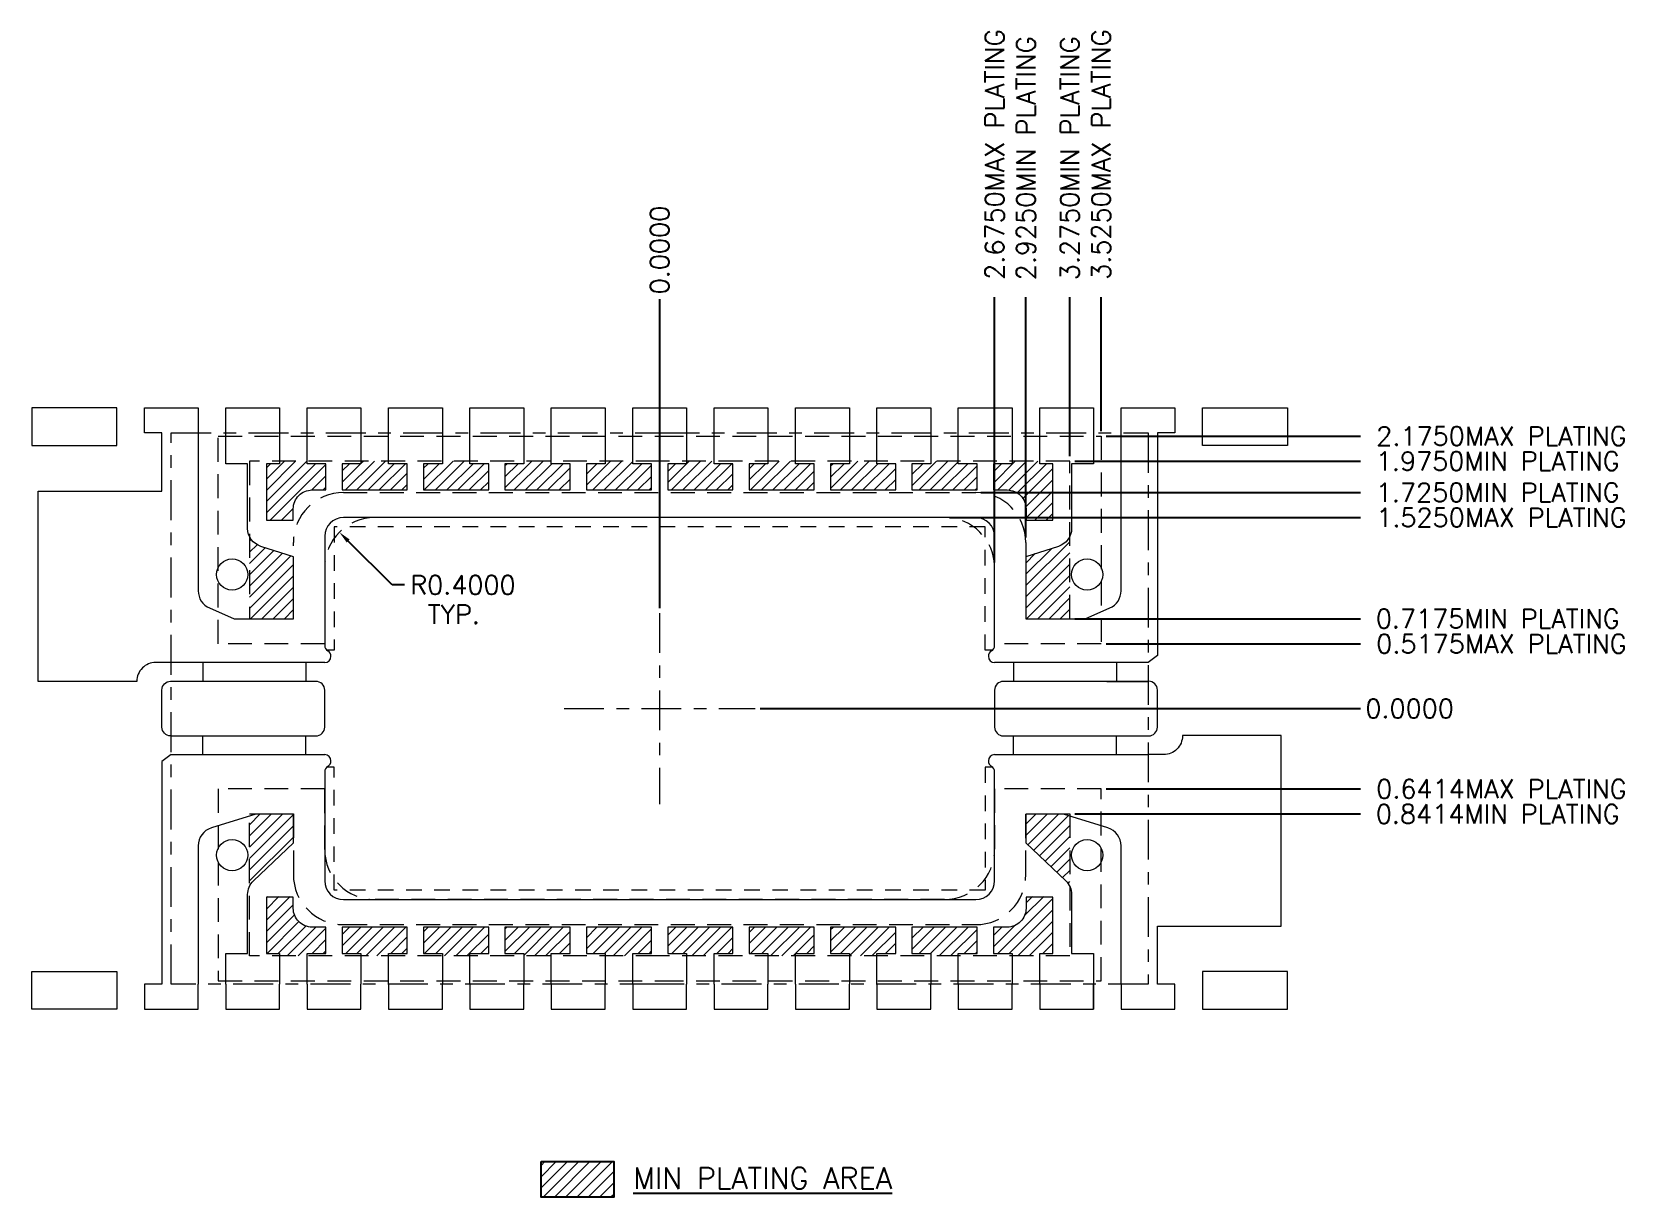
# Model space of a CAD drawing. Extents: x 24.6 to 37.3, y -10.1 to -0.8.
import ezdxf
from ezdxf.enums import TextEntityAlignment as Align

# ---------------------------------------------------------------- set-up
doc = ezdxf.new("R2010")
doc.units = 0
for name, pattern in [('AM_ISO02W050', [7.5, 6, -1.5]), ('CENTER', [50.8, 31.75, -6.35, 6.35, -6.35]), ('HIDDEN', [9.525, 6.35, -3.175]), ('HIDDEN2', [0.1875, 0.125, -0.0625])]:
    doc.linetypes.add(name, pattern=pattern)
doc.layers.get('0').update_dxf_attribs({"lineweight": 15})
for name, color, linetype, lineweight in [('AM_3', 6, 'AM_ISO02W050', 9), ('CEN', 1, 'CENTER', 13), ('标注', 3, 'Continuous', 9)]:
    doc.layers.add(name, color=color, linetype=linetype, lineweight=lineweight)
doc.layers.add('COIN-LINE', color=4, linetype='Continuous')
doc.layers.add('DIM', color=3, linetype='Continuous')
doc.styles.add('SIMPLEX', font='SIMPLEX.SHX', dxfattribs={"height": 0.15})
doc.dimstyles.new('ISO-25', dxfattribs={"dimtxt": 0.15, "dimasz": 0.1, "dimexe": 0.04, "dimexo": 0.04, "dimgap": 0.02, "dimtad": 0, "dimtoh": 1, "dimdec": 4, "dimzin": 1, "dimdsep": 46, "dimtxsty": 'SIMPLEX', "dimcen": 0.09, "dimadec": 0, "dimazin": 0, "dimtfac": 1, "dimtdec": 3, "dimtmove": 0, "dimatfit": 3, "dimfxl": 1, "dimarcsym": 0})

# ---------------------------------------------------------------- blocks, each defined once
blk = doc.blocks.new('210X120单元')
at = {"color": 7, "lineweight": 15}
for p, q in [((61.695, -89), (56.645, -89)), ((56.495, -89.15), (56.495, -90.021)), ((61.845, -90.021), (61.845, -89.15)), ((56.545, -90.108), (56.545, -90.108)), ((61.795, -90.108), (61.795, -90.108)), ((56.495, -90.158), (55.27, -90.158)), ((63.07, -90.158), (61.845, -90.158)), ((55.27, -90.893), (55.908, -90.893)), ((55.908, -90.893), (56.495, -90.893)), ((61.845, -90.893), (63.07, -90.893)), ((63.07, -90.893), (63.07, -90.893)), ((56.495, -91.03), (56.495, -91.9)), ((56.545, -90.943), (56.545, -90.943)), ((61.795, -90.943), (61.795, -90.943)), ((61.845, -91.9), (61.845, -91.03)), ((56.645, -92.05), (61.695, -92.05))]:
    blk.add_line(p, q, dxfattribs=at)
for points in [[(55.485, -88.325), (55.485, -89.585, 0.298093), (55.575, -89.722), (55.771, -89.808), (56.245, -89.808), (56.245, -89.313), (55.985, -89.23, -0.327255), (55.88, -89.087), (55.88, -88.57), (55.705, -88.57), (55.705, -88.325)], [(56.135, -88.325), (56.135, -88.57), (56.03, -88.57), (56.03, -89.02), (56.244, -89.02), (56.244, -88.93, -0.414214), (56.394, -88.78), (56.505, -88.78), (56.505, -88.57), (56.355, -88.57), (56.355, -88.325)], [(61.985, -88.325), (61.985, -88.57), (61.835, -88.57), (61.835, -88.78), (61.946, -88.78, -0.414214), (62.096, -88.93), (62.096, -89.02), (62.31, -89.02), (62.31, -88.57), (62.205, -88.57), (62.205, -88.325)], [(62.635, -88.325), (62.635, -88.57), (62.46, -88.57), (62.46, -89.087, -0.327255), (62.355, -89.23), (62.095, -89.313), (62.095, -89.808), (62.569, -89.808), (62.765, -89.722, 0.298093), (62.855, -89.585), (62.855, -88.325)], [(55.27, -90.743), (56.425, -90.743, 0.414214), (56.495, -90.673), (56.495, -90.378, 0.414214), (56.425, -90.308), (55.27, -90.308)], [(63.07, -90.308), (61.915, -90.308, 0.414214), (61.845, -90.378), (61.845, -90.673, 0.414214), (61.915, -90.743), (63.075, -90.743)], [(55.705, -92.725), (55.705, -92.48), (55.88, -92.48), (55.88, -92.009, -0.204962), (55.926, -91.901), (56.245, -91.597), (56.245, -91.367), (55.946, -91.367), (55.59, -91.478, 0.327774), (55.485, -91.621), (55.485, -92.725)], [(62.855, -92.725), (62.855, -91.621, 0.327774), (62.75, -91.478), (62.394, -91.367), (62.095, -91.367), (62.095, -91.597), (62.413, -91.901, -0.204962), (62.46, -92.009), (62.46, -92.48), (62.635, -92.48), (62.635, -92.725)], [(56.355, -92.725), (56.355, -92.48), (56.505, -92.48), (56.505, -92.27), (56.394, -92.27, -0.414214), (56.244, -92.12), (56.244, -92.03), (56.03, -92.03), (56.03, -92.48), (56.135, -92.48), (56.135, -92.725)], [(62.205, -92.725), (62.205, -92.48), (62.31, -92.48), (62.31, -92.03), (62.096, -92.03), (62.096, -92.12, -0.414214), (61.946, -92.27), (61.835, -92.27), (61.835, -92.48), (61.985, -92.48), (61.985, -92.725)]]:
    blk.add_lwpolyline(points, format="xyb", dxfattribs=at)
for points in [[(56.785, -88.325), (56.785, -88.57), (56.635, -88.57), (56.635, -88.78), (57.155, -88.78), (57.155, -88.57), (57.005, -88.57), (57.005, -88.325)], [(57.435, -88.325), (57.435, -88.57), (57.285, -88.57), (57.285, -88.78), (57.805, -88.78), (57.805, -88.57), (57.655, -88.57), (57.655, -88.325)], [(58.085, -88.325), (58.085, -88.57), (57.935, -88.57), (57.935, -88.78), (58.455, -88.78), (58.455, -88.57), (58.305, -88.57), (58.305, -88.325)], [(58.735, -88.325), (58.735, -88.57), (58.585, -88.57), (58.585, -88.78), (59.105, -88.78), (59.105, -88.57), (58.955, -88.57), (58.955, -88.325)], [(59.385, -88.325), (59.385, -88.57), (59.235, -88.57), (59.235, -88.78), (59.755, -88.78), (59.755, -88.57), (59.605, -88.57), (59.605, -88.325)], [(60.035, -88.325), (60.035, -88.57), (59.885, -88.57), (59.885, -88.78), (60.405, -88.78), (60.405, -88.57), (60.255, -88.57), (60.255, -88.325)], [(60.685, -88.325), (60.685, -88.57), (60.535, -88.57), (60.535, -88.78), (61.055, -88.78), (61.055, -88.57), (60.905, -88.57), (60.905, -88.325)], [(61.335, -88.325), (61.335, -88.57), (61.185, -88.57), (61.185, -88.78), (61.705, -88.78), (61.705, -88.57), (61.555, -88.57), (61.555, -88.325)], [(62.74, -90.308), (63.07, -90.308)], [(62.74, -90.743), (63.07, -90.743)], [(57.005, -92.725), (57.005, -92.48), (57.155, -92.48), (57.155, -92.27), (56.635, -92.27), (56.635, -92.48), (56.785, -92.48), (56.785, -92.725)], [(57.655, -92.725), (57.655, -92.48), (57.805, -92.48), (57.805, -92.27), (57.285, -92.27), (57.285, -92.48), (57.435, -92.48), (57.435, -92.725)], [(58.305, -92.725), (58.305, -92.48), (58.455, -92.48), (58.455, -92.27), (57.935, -92.27), (57.935, -92.48), (58.085, -92.48), (58.085, -92.725)], [(58.955, -92.725), (58.955, -92.48), (59.105, -92.48), (59.105, -92.27), (58.585, -92.27), (58.585, -92.48), (58.735, -92.48), (58.735, -92.725)], [(59.605, -92.725), (59.605, -92.48), (59.755, -92.48), (59.755, -92.27), (59.235, -92.27), (59.235, -92.48), (59.385, -92.48), (59.385, -92.725)], [(60.255, -92.725), (60.255, -92.48), (60.405, -92.48), (60.405, -92.27), (59.885, -92.27), (59.885, -92.48), (60.035, -92.48), (60.035, -92.725)], [(60.905, -92.725), (60.905, -92.48), (61.055, -92.48), (61.055, -92.27), (60.535, -92.27), (60.535, -92.48), (60.685, -92.48), (60.685, -92.725)], [(61.555, -92.725), (61.555, -92.48), (61.705, -92.48), (61.705, -92.27), (61.185, -92.27), (61.185, -92.48), (61.335, -92.48), (61.335, -92.725)]]:
    blk.add_lwpolyline(points, dxfattribs=at)
at = {"color": 6, "linetype": 'HIDDEN2', "lineweight": 9}
for points in [[(61.829, -90.058), (61.77, -90.058), (61.77, -89.075), (56.57, -89.075), (56.57, -90.058), (56.511, -90.058)], [(61.829, -90.993), (61.77, -90.993), (61.77, -91.975), (56.57, -91.975), (56.57, -90.993), (56.511, -90.993)]]:
    blk.add_lwpolyline(points, dxfattribs=at)
at = {"color": 7, "lineweight": 15}
for centre in [(55.756, -89.455), (62.584, -89.455), (55.756, -91.695), (62.584, -91.695)]:
    blk.add_circle(centre, 0.125, dxfattribs=at)
for centre, radius, start, end in [((56.645, -89.15), 0.15, 90, 180), ((61.695, -89.15), 0.15, 360, 90), ((56.545, -90.021), 0.05, 180, 240), ((61.795, -90.021), 0.05, 300, 0), ((56.495, -90.108), 0.05, 270, 0), ((56.495, -90.108), 0.05, 360, 60), ((61.845, -90.108), 0.05, 120, 180), ((61.845, -90.108), 0.05, 180, 270), ((56.495, -90.943), 0.05, 0, 90), ((61.845, -90.943), 0.05, 90, 180), ((56.545, -91.03), 0.05, 120, 180), ((56.495, -90.943), 0.05, 300, 360), ((56.645, -91.9), 0.15, 180, 270), ((61.695, -91.9), 0.15, 270, 0)]:
    blk.add_arc(centre, radius, start, end, dxfattribs=at)
at = {"lineweight": 15}
for centre, start, end in [((61.845, -90.943), 180, 240), ((61.795, -91.03), 360, 60)]:
    blk.add_arc(centre, 0.05, start, end, dxfattribs=at)
at = {"layer": 'AM_3', "linetype": 'CENTER', "lineweight": 9, "ltscale": 0.01}
blk.add_lwpolyline([(59.17, -92.725), (55.27, -92.725), (55.27, -88.325), (59.17, -88.325), (63.07, -88.325), (63.07, -92.725)], close=True, dxfattribs=at)
at = {"layer": 'CEN', "color": 1, "lineweight": 9, "ltscale": 0.01}
for points in [[(59.17, -89.763), (59.17, -91.288)], [(58.408, -90.525), (59.932, -90.525)]]:
    blk.add_lwpolyline(points, dxfattribs=at)
at = {"layer": '标注', "color": 1, "lineweight": 9}
for points in [[(55.522, -90.158), (55.522, -90.308)], [(56.345, -90.158), (56.345, -90.308)], [(61.995, -90.158), (61.995, -90.308)], [(62.818, -90.158), (62.818, -90.308)], [(55.522, -90.893), (55.522, -90.743)], [(56.345, -90.893), (56.345, -90.743)], [(61.995, -90.893), (61.995, -90.743)], [(62.818, -90.893), (62.818, -90.743)]]:
    blk.add_lwpolyline(points, dxfattribs=at)
blk = doc.blocks.new('框架')
at = {"color": 7, "lineweight": 15}
for p, q in [((-4.115, 2.2), (-4.115, 2.4)), ((-4.115, 2.4), (-3.685, 2.4)), ((-3.685, 2.4), (-3.685, 2.2)), ((-3.465, 2.2), (-3.465, 2.4)), ((-3.465, 2.4), (-3.035, 2.4)), ((-3.035, 2.4), (-3.035, 2.2)), ((-2.815, 2.2), (-2.815, 2.4)), ((-2.815, 2.4), (-2.385, 2.4)), ((-2.385, 2.4), (-2.385, 2.2)), ((-2.165, 2.2), (-2.165, 2.4)), ((-2.165, 2.4), (-1.735, 2.4)), ((-1.735, 2.4), (-1.735, 2.2)), ((-1.515, 2.2), (-1.515, 2.4)), ((-1.515, 2.4), (-1.085, 2.4)), ((-1.085, 2.4), (-1.085, 2.2)), ((-0.865, 2.2), (-0.865, 2.4)), ((-0.865, 2.4), (-0.435, 2.4)), ((-0.435, 2.4), (-0.435, 2.2)), ((-0.215, 2.2), (-0.215, 2.4)), ((-0.215, 2.4), (0, 2.4)), ((0, 2.4), (0.215, 2.4)), ((0.215, 2.4), (0.215, 2.2)), ((0.435, 2.2), (0.435, 2.4)), ((0.435, 2.4), (0.865, 2.4)), ((0.865, 2.4), (0.865, 2.2)), ((1.085, 2.2), (1.085, 2.4)), ((1.085, 2.4), (1.515, 2.4)), ((1.515, 2.4), (1.515, 2.2)), ((1.735, 2.2), (1.735, 2.4)), ((1.735, 2.4), (2.165, 2.4)), ((2.165, 2.4), (2.165, 2.2)), ((2.385, 2.2), (2.385, 2.4)), ((2.385, 2.4), (2.815, 2.4)), ((2.815, 2.4), (2.815, 2.2)), ((3.035, 2.2), (3.035, 2.4)), ((3.035, 2.4), (3.465, 2.4)), ((3.465, 2.4), (3.465, 2.2)), ((3.685, 2.2), (3.685, 2.4)), ((3.685, 2.4), (4.115, 2.4)), ((4.115, 2.4), (4.115, 2.2)), ((-3.975, 2.2), (-4.115, 2.2)), ((-3.975, 1.736), (-3.975, 2.2)), ((4.115, 2.2), (3.975, 2.2)), ((3.975, 2.2), (3.975, 0.424)), ((-3.975, -0.424), (-3.975, -2.2)), ((3.975, -2.2), (3.975, -1.736)), ((-3.975, -2.2), (-4.115, -2.2)), ((-4.115, -2.2), (-4.115, -2.4)), ((-3.685, -2.4), (-3.685, -2.2)), ((-3.465, -2.2), (-3.465, -2.4)), ((-3.035, -2.4), (-3.035, -2.2)), ((-2.815, -2.2), (-2.815, -2.4)), ((-2.385, -2.4), (-2.385, -2.2)), ((-2.165, -2.2), (-2.165, -2.4)), ((-1.735, -2.4), (-1.735, -2.2)), ((-1.515, -2.2), (-1.515, -2.4)), ((-1.085, -2.4), (-1.085, -2.2)), ((-0.865, -2.2), (-0.865, -2.4)), ((-0.435, -2.4), (-0.435, -2.2)), ((-0.215, -2.2), (-0.215, -2.4)), ((0.215, -2.4), (0.215, -2.2)), ((0.435, -2.2), (0.435, -2.4)), ((0.865, -2.4), (0.865, -2.2)), ((1.085, -2.2), (1.085, -2.4)), ((1.515, -2.4), (1.515, -2.2)), ((1.735, -2.2), (1.735, -2.4)), ((2.165, -2.4), (2.165, -2.2)), ((2.385, -2.2), (2.385, -2.4)), ((2.815, -2.4), (2.815, -2.2)), ((3.035, -2.2), (3.035, -2.4)), ((3.465, -2.2), (3.465, -2.4)), ((3.465, -2.4), (3.465, -2.2)), ((3.685, -2.2), (3.685, -2.4)), ((4.115, -2.2), (3.975, -2.2)), ((4.115, -2.4), (4.115, -2.2)), ((-4.115, -2.4), (-3.685, -2.4)), ((-3.465, -2.4), (-3.035, -2.4)), ((-2.815, -2.4), (-2.385, -2.4)), ((-2.165, -2.4), (-1.735, -2.4)), ((-1.515, -2.4), (-1.085, -2.4)), ((-0.865, -2.4), (-0.435, -2.4)), ((-0.215, -2.4), (0, -2.4)), ((0, -2.4), (0.215, -2.4)), ((0.435, -2.4), (0.865, -2.4)), ((1.085, -2.4), (1.515, -2.4)), ((1.735, -2.4), (2.165, -2.4)), ((2.385, -2.4), (2.815, -2.4)), ((3.035, -2.4), (3.465, -2.4)), ((3.685, -2.4), (4.115, -2.4))]:
    blk.add_line(p, q, dxfattribs=at)
for points in [[(-5.013, 2.1), (-4.335, 2.1), (-4.335, 2.4), (-5.013, 2.4)], [(-5.013, -2.1), (-4.335, -2.1), (-4.335, -2.4), (-5.013, -2.4)]]:
    blk.add_lwpolyline(points, close=True)
at = {"lineweight": 15}
for points in [[(5.013, 2.1), (4.335, 2.1), (4.335, 2.4), (5.013, 2.4)], [(5.013, -2.1), (4.335, -2.1), (4.335, -2.4), (5.013, -2.4)]]:
    blk.add_lwpolyline(points, close=True, dxfattribs=at)
at = {"color": 7, "lineweight": 15}
for points in [[(-3.9, 0.368), (-4.025, 0.368, 0.414214), (-4.175, 0.218), (-4.175, 0.216), (-4.964, 0.216), (-4.964, 1.736), (-3.975, 1.736)], [(-3.9, -0.218), (-3.905, -0.218, -0.414214), (-3.975, -0.148), (-3.975, 0.148, -0.414214), (-3.905, 0.218), (-3.9, 0.218)], [(3.9, -0.218), (3.905, -0.218, 0.414214), (3.975, -0.148), (3.975, 0.148, 0.414214), (3.905, 0.218), (3.9, 0.218)], [(3.975, -1.736), (4.964, -1.736), (4.964, -0.216), (4.175, -0.216), (4.175, -0.218, -0.414214), (4.025, -0.368), (3.9, -0.368), (3.9, -0.368)]]:
    blk.add_lwpolyline(points, format="xyb", dxfattribs=at)
for points in [[(3.975, 0.424), (3.9, 0.368)], [(-3.9, -0.368), (-3.975, -0.424)]]:
    blk.add_lwpolyline(points, dxfattribs=at)
at = {"layer": 'CEN', "color": 1, "lineweight": 9, "ltscale": 0.01}
for points in [[(0, 0.762), (0, -0.762)], [(-0.762, 0), (0.762, 0)]]:
    blk.add_lwpolyline(points, dxfattribs=at)
at = {"color": 1, "lineweight": -3}
blk.add_blockref('210X120单元', (-59.17, 90.525), dxfattribs=at)
blk = doc.blocks.new('*D1')
at = {"layer": 'Defpoints', "color": 0, "lineweight": -3, "transparency": 16777216}
for p in [(2288.798, 1071.472), (2289.56, 1071.472), (2294.396, 1071.472)]:
    blk.add_point(p, dxfattribs=at)
at = {"layer": '标注', "color": 0, "lineweight": -2, "transparency": 16777216}
blk.add_line((2289.6, 1071.472), (2294.396, 1071.472), dxfattribs=at)
at = {"layer": '标注', "color": 0, "lineweight": 9, "transparency": 16777216, "insert": (2294.787, 1071.472), "char_height": 0.15, "attachment_point": 5, "style": 'SIMPLEX'}
blk.add_mtext('0.0000', dxfattribs=at)
blk = doc.blocks.new('*D2')
at = {"layer": 'Defpoints', "color": 0, "lineweight": -3, "transparency": 16777216}
for p in [(2288.798, 1074.74), (2288.798, 1072.234), (2288.798, 1071.472)]:
    blk.add_point(p, dxfattribs=at)
at = {"layer": '标注', "color": 0, "lineweight": -2, "transparency": 16777216}
blk.add_line((2288.798, 1072.274), (2288.798, 1074.74), dxfattribs=at)
at = {"layer": '标注', "color": 0, "lineweight": 9, "transparency": 16777216, "insert": (2288.798, 1075.132), "char_height": 0.15, "attachment_point": 5, "rotation": 90, "style": 'SIMPLEX'}
blk.add_mtext('0.0000', dxfattribs=at)
blk = doc.blocks.new('*D4')
at = {"layer": 'Defpoints', "color": 0, "lineweight": -3, "transparency": 16777216}
for p in [(2292.323, 1073.647), (2294.396, 1073.647), (2288.798, 1071.472)]:
    blk.add_point(p, dxfattribs=at)
at = {"layer": '标注', "color": 0, "lineweight": -2, "transparency": 16777216}
blk.add_line((2292.363, 1073.647), (2294.396, 1073.647), dxfattribs=at)
at = {"layer": '标注', "color": 0, "lineweight": -3, "transparency": 16777216, "insert": (2295.52, 1073.647), "char_height": 0.15, "attachment_point": 5, "style": 'SIMPLEX'}
blk.add_mtext('2.1750{\\Fromans.shx|c1;MAX PLATING}', dxfattribs=at)
blk = doc.blocks.new('*D5')
at = {"layer": 'Defpoints', "color": 0, "lineweight": -3, "transparency": 16777216}
for p in [(2292.073, 1073.447), (2294.396, 1073.447), (2288.798, 1071.472)]:
    blk.add_point(p, dxfattribs=at)
at = {"layer": '标注', "color": 0, "lineweight": -2, "transparency": 16777216}
blk.add_line((2292.113, 1073.447), (2294.396, 1073.447), dxfattribs=at)
at = {"layer": '标注', "color": 0, "lineweight": -3, "transparency": 16777216, "insert": (2295.491, 1073.447), "char_height": 0.15, "attachment_point": 5, "style": 'SIMPLEX'}
blk.add_mtext('1.9750{\\Fromans.shx|c1;MIN PLATING}', dxfattribs=at)
blk = doc.blocks.new('*D6')
at = {"layer": 'Defpoints', "color": 0, "lineweight": -3, "transparency": 16777216}
for p in [(2292.323, 1074.756), (2292.323, 1073.647), (2288.798, 1071.472)]:
    blk.add_point(p, dxfattribs=at)
at = {"layer": '标注', "color": 0, "lineweight": -2, "transparency": 16777216}
blk.add_line((2292.323, 1073.687), (2292.323, 1074.756), dxfattribs=at)
at = {"layer": '标注', "color": 0, "lineweight": -3, "transparency": 16777216, "insert": (2292.323, 1075.894), "char_height": 0.15, "attachment_point": 5, "rotation": 90, "style": 'SIMPLEX'}
blk.add_mtext('3.5250{\\Fromans.shx|c1;MAX PLATING}', dxfattribs=at)
blk = doc.blocks.new('*D7')
at = {"layer": 'Defpoints', "color": 0, "lineweight": -3, "transparency": 16777216}
for p in [(2292.073, 1074.756), (2292.073, 1073.447), (2288.798, 1071.472)]:
    blk.add_point(p, dxfattribs=at)
at = {"layer": '标注', "color": 0, "lineweight": -2, "transparency": 16777216}
blk.add_line((2292.073, 1073.487), (2292.073, 1074.756), dxfattribs=at)
at = {"layer": '标注', "color": 0, "lineweight": -3, "transparency": 16777216, "insert": (2292.073, 1075.865), "char_height": 0.15, "attachment_point": 5, "rotation": 90, "style": 'SIMPLEX'}
blk.add_mtext('3.2750{\\Fromans.shx|c1;MIN PLATING}', dxfattribs=at)
blk = doc.blocks.new('*D8')
at = {"layer": 'Defpoints', "color": 0, "lineweight": -3, "transparency": 16777216}
for p in [(2291.723, 1074.756), (2291.723, 1072.797), (2288.798, 1071.472)]:
    blk.add_point(p, dxfattribs=at)
at = {"layer": '标注', "color": 0, "lineweight": -2, "transparency": 16777216}
blk.add_line((2291.723, 1072.837), (2291.723, 1074.756), dxfattribs=at)
at = {"layer": '标注', "color": 0, "lineweight": -3, "transparency": 16777216, "insert": (2291.723, 1075.865), "char_height": 0.15, "attachment_point": 5, "rotation": 90, "style": 'SIMPLEX'}
blk.add_mtext('2.9250{\\Fromans.shx|c1;MIN PLATING}', dxfattribs=at)
blk = doc.blocks.new('*D9')
at = {"layer": 'Defpoints', "color": 0, "lineweight": -3, "transparency": 16777216}
for p in [(2291.473, 1074.756), (2291.473, 1072.597), (2288.798, 1071.472)]:
    blk.add_point(p, dxfattribs=at)
at = {"layer": '标注', "color": 0, "lineweight": -2, "transparency": 16777216}
blk.add_line((2291.473, 1072.637), (2291.473, 1074.756), dxfattribs=at)
at = {"layer": '标注', "color": 0, "lineweight": -3, "transparency": 16777216, "insert": (2291.473, 1075.894), "char_height": 0.15, "attachment_point": 5, "rotation": 90, "style": 'SIMPLEX'}
blk.add_mtext('2.6750{\\Fromans.shx|c1;MAX PLATING}', dxfattribs=at)
blk = doc.blocks.new('*D10')
at = {"layer": 'Defpoints', "color": 0, "lineweight": -3, "transparency": 16777216}
for p in [(2291.323, 1073.197), (2294.396, 1073.197), (2288.798, 1071.472)]:
    blk.add_point(p, dxfattribs=at)
at = {"layer": '标注', "color": 0, "lineweight": -2, "transparency": 16777216}
blk.add_line((2291.363, 1073.197), (2294.396, 1073.197), dxfattribs=at)
at = {"layer": '标注', "color": 0, "lineweight": -3, "transparency": 16777216, "insert": (2295.491, 1073.197), "char_height": 0.15, "attachment_point": 5, "style": 'SIMPLEX'}
blk.add_mtext('1.7250{\\Fromans.shx|c1;MIN PLATING}', dxfattribs=at)
blk = doc.blocks.new('*D11')
at = {"layer": 'Defpoints', "color": 0, "lineweight": -3, "transparency": 16777216}
for p in [(2291.073, 1072.997), (2294.396, 1072.997), (2288.798, 1071.472)]:
    blk.add_point(p, dxfattribs=at)
at = {"layer": '标注', "color": 0, "lineweight": -2, "transparency": 16777216}
blk.add_line((2291.113, 1072.997), (2294.396, 1072.997), dxfattribs=at)
at = {"layer": '标注', "color": 0, "lineweight": -3, "transparency": 16777216, "insert": (2295.52, 1072.997), "char_height": 0.15, "attachment_point": 5, "style": 'SIMPLEX'}
blk.add_mtext('1.5250{\\Fromans.shx|c1;MAX PLATING}', dxfattribs=at)
blk = doc.blocks.new('*D12')
at = {"layer": 'Defpoints', "color": 0, "lineweight": -3, "transparency": 16777216}
for p in [(2286.24, 1072.88), (2286.523, 1072.597)]:
    blk.add_point(p, dxfattribs=at)
at = {"layer": '标注', "color": 0, "lineweight": -2, "transparency": 16777216}
for p, q in [((2286.661, 1072.459), (2286.311, 1072.809)), ((2286.761, 1072.459), (2286.661, 1072.459))]:
    blk.add_line(p, q, dxfattribs=at)
at = {"layer": '标注', "color": 0, "lineweight": -3, "transparency": 16777216}
blk.add_solid([(2286.322, 1072.821), (2286.299, 1072.797), (2286.24, 1072.88)], dxfattribs=at)
at = {"layer": '标注', "color": 0, "lineweight": -3, "transparency": 16777216, "insert": (2287.227, 1072.459), "char_height": 0.15, "attachment_point": 5, "style": 'SIMPLEX'}
blk.add_mtext('R0.4000', dxfattribs=at)
blk = doc.blocks.new('*D13')
at = {"layer": 'Defpoints', "color": 0, "lineweight": -3, "transparency": 16777216}
for p in [(2292.073, 1072.189), (2294.396, 1072.189), (2288.798, 1071.472)]:
    blk.add_point(p, dxfattribs=at)
at = {"layer": '标注', "color": 0, "lineweight": -2, "transparency": 16777216}
blk.add_line((2292.113, 1072.189), (2294.396, 1072.189), dxfattribs=at)
at = {"layer": '标注', "color": 0, "lineweight": -3, "transparency": 16777216, "insert": (2295.491, 1072.189), "char_height": 0.15, "attachment_point": 5, "style": 'SIMPLEX'}
blk.add_mtext('0.7175{\\Fromans.shx|c1;MIN PLATING}', dxfattribs=at)
blk = doc.blocks.new('*D14')
at = {"layer": 'Defpoints', "color": 0, "lineweight": -3, "transparency": 16777216}
for p in [(2292.323, 1071.989), (2294.396, 1071.989), (2288.798, 1071.472)]:
    blk.add_point(p, dxfattribs=at)
at = {"layer": '标注', "color": 0, "lineweight": -2, "transparency": 16777216}
blk.add_line((2292.363, 1071.989), (2294.396, 1071.989), dxfattribs=at)
at = {"layer": '标注', "color": 0, "lineweight": -3, "transparency": 16777216, "insert": (2295.52, 1071.989), "char_height": 0.15, "attachment_point": 5, "style": 'SIMPLEX'}
blk.add_mtext('0.5175{\\Fromans.shx|c1;MAX PLATING}', dxfattribs=at)
blk = doc.blocks.new('*D15')
at = {"layer": 'Defpoints', "color": 0, "lineweight": -3, "transparency": 16777216}
for p in [(2288.798, 1071.472), (2292.073, 1070.63), (2294.396, 1070.63)]:
    blk.add_point(p, dxfattribs=at)
at = {"layer": '标注', "color": 0, "lineweight": -2, "transparency": 16777216}
blk.add_line((2292.113, 1070.63), (2294.396, 1070.63), dxfattribs=at)
at = {"layer": '标注', "color": 0, "lineweight": -3, "transparency": 16777216, "insert": (2295.491, 1070.63), "char_height": 0.15, "attachment_point": 5, "style": 'SIMPLEX'}
blk.add_mtext('0.8414{\\Fromans.shx|c1;MIN PLATING}', dxfattribs=at)
blk = doc.blocks.new('*D16')
at = {"layer": 'Defpoints', "color": 0, "lineweight": -3, "transparency": 16777216}
for p in [(2288.798, 1071.472), (2292.323, 1070.83), (2294.396, 1070.83)]:
    blk.add_point(p, dxfattribs=at)
at = {"layer": '标注', "color": 0, "lineweight": -2, "transparency": 16777216}
blk.add_line((2292.363, 1070.83), (2294.396, 1070.83), dxfattribs=at)
at = {"layer": '标注', "color": 0, "lineweight": -3, "transparency": 16777216, "insert": (2295.52, 1070.83), "char_height": 0.15, "attachment_point": 5, "style": 'SIMPLEX'}
blk.add_mtext('0.6414{\\Fromans.shx|c1;MAX PLATING}', dxfattribs=at)

msp = doc.modelspace()

# ---------------------------------------------------------------- hatches: boundary and pattern name
at = {"lineweight": 9}
h = msp.add_hatch(dxfattribs=at)
h.set_pattern_fill('ANSI31', color=4, scale=0.02)
h.paths.add_polyline_path([(26.36109, -5.51028), (26.71106, -5.51028), (26.71106, -5.01483), (26.45091, -4.93273, -0.2062398), (26.36109, -4.85513)])
h.paths.add_polyline_path([(32.56106, -5.51028), (32.56106, -5.01483), (32.82121, -4.93273, 0.2062398), (32.91103, -4.85513), (32.91103, -5.51028)])
h.paths.add_polyline_path([(32.45106, -4.25278), (32.45106, -4.27278), (32.30106, -4.27278), (32.30106, -4.48278), (32.41188, -4.48278, -0.41421356), (32.56188, -4.63278), (32.56188, -4.72753), (32.77606, -4.72753), (32.77606, -4.27278), (32.67106, -4.27278), (32.67106, -4.25278)])
h.paths.add_polyline_path([(26.60106, -4.25278), (26.60106, -4.27278), (26.49606, -4.27278), (26.49606, -4.72753), (26.71024, -4.72753), (26.71024, -4.63278, -0.41421356), (26.86024, -4.48278), (26.97106, -4.48278), (26.97106, -4.27278), (26.82106, -4.27278), (26.82106, -4.25278)])
h.paths.add_polyline_path([(27.25106, -4.25278), (27.25106, -4.27278), (27.10106, -4.27278), (27.10106, -4.48278), (27.62106, -4.48278), (27.62106, -4.27278), (27.47106, -4.27278), (27.47106, -4.25278)])
h.paths.add_polyline_path([(28.55106, -4.25278), (28.55106, -4.27278), (28.40106, -4.27278), (28.40106, -4.48278), (28.92106, -4.48278), (28.92106, -4.27278), (28.77106, -4.27278), (28.77106, -4.25278)])
h.paths.add_polyline_path([(27.90106, -4.25278), (27.90106, -4.27278), (27.75106, -4.27278), (27.75106, -4.48278), (28.27106, -4.48278), (28.27106, -4.27278), (28.12106, -4.27278), (28.12106, -4.25278)])
h.paths.add_polyline_path([(29.20106, -4.25278), (29.20106, -4.27278), (29.05106, -4.27278), (29.05106, -4.48278), (29.57106, -4.48278), (29.57106, -4.27278), (29.42106, -4.27278), (29.42106, -4.25278)])
h.paths.add_polyline_path([(29.85106, -4.25278), (29.85106, -4.27278), (29.70106, -4.27278), (29.70106, -4.48278), (30.22106, -4.48278), (30.22106, -4.27278), (30.07106, -4.27278), (30.07106, -4.25278)])
h.paths.add_polyline_path([(30.50106, -4.25278), (30.50106, -4.27278), (30.35106, -4.27278), (30.35106, -4.48278), (30.87106, -4.48278), (30.87106, -4.27278), (30.72106, -4.27278), (30.72106, -4.25278)])
h.paths.add_polyline_path([(31.80106, -4.25278), (31.80106, -4.27278), (31.65106, -4.27278), (31.65106, -4.48278), (32.17106, -4.48278), (32.17106, -4.27278), (32.02106, -4.27278), (32.02106, -4.25278)])
h.paths.add_polyline_path([(31.15106, -4.25278), (31.15106, -4.27278), (31.00106, -4.27278), (31.00106, -4.48278), (31.52106, -4.48278), (31.52106, -4.27278), (31.37106, -4.27278), (31.37106, -4.25278)])
h = msp.add_hatch(dxfattribs=at)
h.set_pattern_fill('ANSI31', color=4, scale=0.02)
h.set_pattern_definition([(45, (2259.16172, 1077.69949), (-0.0449012806, 0.0449012806), [])])
h.paths.add_polyline_path([(32.45106, -8.20278), (32.67106, -8.20278), (32.67106, -8.18278), (32.77606, -8.18278), (32.77606, -7.72804), (32.56188, -7.72804), (32.56188, -7.82278, -0.41421356), (32.41188, -7.97278), (32.30106, -7.97278), (32.30106, -8.18278), (32.45106, -8.18278)])
h.paths.add_polyline_path([(26.60106, -8.20278), (26.82106, -8.20278), (26.82106, -8.18278), (26.97106, -8.18278), (26.97106, -7.97278), (26.86024, -7.97278, -0.41421356), (26.71024, -7.82278), (26.71024, -7.72804), (26.49606, -7.72804), (26.49606, -8.18278), (26.60106, -8.18278)])
h.paths.add_polyline_path([(32.56106, -7.29918), (32.56106, -7.06918), (32.86048, -7.06918), (32.91103, -7.08502), (32.91103, -7.64632, 0.08951727), (32.87963, -7.60327)])
h.paths.add_polyline_path([(26.36109, -7.08502), (26.41164, -7.06918), (26.71106, -7.06918), (26.71106, -7.29918), (26.39249, -7.60327, 0.08951727), (26.36109, -7.64632)])
h.paths.add_polyline_path([(31.80106, -8.20278), (32.02106, -8.20278), (32.02106, -8.18278), (32.17106, -8.18278), (32.17106, -7.97278), (31.65106, -7.97278), (31.65106, -8.18278), (31.80106, -8.18278)])
h.paths.add_polyline_path([(31.15106, -8.20278), (31.37106, -8.20278), (31.37106, -8.18278), (31.52106, -8.18278), (31.52106, -7.97278), (31.00106, -7.97278), (31.00106, -8.18278), (31.15106, -8.18278)])
h.paths.add_polyline_path([(30.50106, -8.20278), (30.72106, -8.20278), (30.72106, -8.18278), (30.87106, -8.18278), (30.87106, -7.97278), (30.35106, -7.97278), (30.35106, -8.18278), (30.50106, -8.18278)])
h.paths.add_polyline_path([(29.85106, -8.20278), (30.07106, -8.20278), (30.07106, -8.18278), (30.22106, -8.18278), (30.22106, -7.97278), (29.70106, -7.97278), (29.70106, -8.18278), (29.85106, -8.18278)])
h.paths.add_polyline_path([(29.20106, -8.20278), (29.42106, -8.20278), (29.42106, -8.18278), (29.57106, -8.18278), (29.57106, -7.97278), (29.05106, -7.97278), (29.05106, -8.18278), (29.20106, -8.18278)])
h.paths.add_polyline_path([(28.55106, -8.20278), (28.77106, -8.20278), (28.77106, -8.18278), (28.92106, -8.18278), (28.92106, -7.97278), (28.40106, -7.97278), (28.40106, -8.18278), (28.55106, -8.18278)])
h.paths.add_polyline_path([(27.90106, -8.20278), (28.12106, -8.20278), (28.12106, -8.18278), (28.27106, -8.18278), (28.27106, -7.97278), (27.75106, -7.97278), (27.75106, -8.18278), (27.90106, -8.18278)])
h.paths.add_polyline_path([(27.25106, -8.20278), (27.47106, -8.20278), (27.47106, -8.18278), (27.62106, -8.18278), (27.62106, -7.97278), (27.10106, -7.97278), (27.10106, -8.18278), (27.25106, -8.18278)])
h = msp.add_hatch(dxfattribs=at)
h.set_pattern_fill('ANSI31', color=4, scale=0.02)
h.set_pattern_definition([(45, (4518.32344, 2155.39898), (-0.0449012806, 0.0449012806), [])])
h.paths.add_polyline_path([(28.68921, -9.8443), (28.68921, -10.12838), (29.2691, -10.12838), (29.2691, -9.8443)])

# ---------------------------------------------------------------- linework, layer by layer
at = {"layer": 'COIN-LINE'}
msp.add_lwpolyline([(28.68921, -9.8443), (29.2691, -9.8443), (29.2691, -10.12838), (28.68921, -10.12838)], close=True, dxfattribs=at)
at = {"layer": '标注', "color": 4, "linetype": 'HIDDEN', "lineweight": 9, "ltscale": 0.03}
for points in [[(27.36106, -4.70278, 0.41421356), (26.96106, -5.10278), (26.96106, -5.71028), (26.11109, -5.71028), (26.11109, -4.05278), (29.63606, -4.05278), (33.16103, -4.05278), (33.16103, -5.71028), (32.31106, -5.71028), (32.31106, -5.10278, 0.41421356), (31.91106, -4.70278)], [(27.36106, -7.75278, -0.41421356), (26.96106, -7.35278), (26.96106, -6.86918), (26.11109, -6.86918), (26.11109, -8.40278), (29.63606, -8.40278), (33.16103, -8.40278), (33.16103, -6.86918), (32.31106, -6.86918), (32.31106, -7.35278, -0.41421356), (31.91106, -7.75278)], [(26.71106, -7.06918), (26.71106, -7.55278, 0.41421356), (27.11106, -7.95278), (32.16106, -7.95278, 0.41421356), (32.56106, -7.55278), (32.56106, -7.06918), (32.91103, -7.06918), (32.91103, -8.20278), (29.63606, -8.20278), (26.36109, -8.20278), (26.36109, -7.06918)]]:
    msp.add_lwpolyline(points, format="xyb", close=True, dxfattribs=at)
msp.add_lwpolyline([(26.71106, -5.51028), (26.71106, -4.90278, -0.41421356), (27.11106, -4.50278), (32.16106, -4.50278, -0.41421356), (32.56106, -4.90278), (32.56106, -5.51028), (32.91103, -5.51028), (32.91103, -4.25278), (29.63606, -4.25278), (26.36109, -4.25278), (26.36109, -5.51028), (26.71106, -5.51028)], format="xyb", dxfattribs=at)

# ---------------------------------------------------------------- block references
at = {"layer": '标注', "lineweight": 9}
msp.add_blockref('框架', (29.63606, -6.22778), dxfattribs=at)

# ---------------------------------------------------------------- texts
at = {"layer": 'DIM', "insert": (29.42441, -9.89222), "char_height": 0.1692773, "width": 5.0317054, "attachment_point": 1, "style": 'SIMPLEX'}
msp.add_mtext('{\\LMIN PLATING AREA } ', dxfattribs=at)
at = {"layer": '标注', "lineweight": 9, "style": 'SIMPLEX'}
msp.add_text('TYP.', height=0.15, dxfattribs=at).set_placement((28.2015, -5.47573), align=Align.MIDDLE_RIGHT)

# ---------------------------------------------------------------- dimensions: what is measured, and where the dimension line sits
at = {"layer": '标注', "lineweight": -3}
for feature_location, offset, dtype, text, picture, middle in [((33.16103, -4.05278), (0, 1.10887), 1, '<>{\\Fromans.shx|c1;MAX PLATING}', '*D6', (33.16103, -1.80581)), ((32.31106, -5.10278), (0, 2.15887), 1, '<>{\\Fromans.shx|c1;MAX PLATING}', '*D9', (32.31106, -1.80581)), ((32.91103, -4.25278), (0, 1.30887), 1, '<>{\\Fromans.shx|c1;MIN PLATING}', '*D7', (32.91103, -1.83431)), ((32.56106, -4.90278), (0, 1.95887), 1, '<>{\\Fromans.shx|c1;MIN PLATING}', '*D8', (32.56106, -1.83431)), ((33.16103, -4.05278), (2.07331, 0), 0, '<>{\\Fromans.shx|c1;MAX PLATING}', '*D4', (36.35816, -4.05278)), ((32.91103, -4.25278), (2.32331, 0), 0, '<>{\\Fromans.shx|c1;MIN PLATING}', '*D5', (36.32966, -4.25278)), ((32.16106, -4.50278), (3.07328, 0), 0, '<>{\\Fromans.shx|c1;MIN PLATING}', '*D10', (36.32966, -4.50278)), ((31.91106, -4.70278), (3.32328, 0), 0, '<>{\\Fromans.shx|c1;MAX PLATING}', '*D11', (36.35816, -4.70278)), ((32.91103, -5.51028), (2.32331, 0), 0, '<>{\\Fromans.shx|c1;MIN PLATING}', '*D13', (36.32966, -5.51028)), ((33.16103, -5.71028), (2.07331, 0), 0, '<>{\\Fromans.shx|c1;MAX PLATING}', '*D14', (36.35816, -5.71028)), ((32.91103, -7.06918), (2.32331, 0), 0, '<>{\\Fromans.shx|c1;MIN PLATING}', '*D15', (36.32966, -7.06918)), ((33.16103, -6.86918), (2.07331, 0), 0, '<>{\\Fromans.shx|c1;MAX PLATING}', '*D16', (36.35816, -6.86918))]:
    dim = msp.add_ordinate_dim(feature_location=feature_location, offset=offset, dtype=dtype, origin=(29.63606, -6.22778), text=text, dimstyle='ISO-25', override={"dimdec": 4}, dxfattribs=at)
    dim.commit()
    dim.dimension.update_dxf_attribs({"geometry": picture, "text_midpoint": middle, "insert": (-2259.16172, -1077.69949)})
at = {"layer": '标注', "lineweight": 9}
for feature_location, offset, dtype, picture, middle in [((29.636059658, -5.465502595), (0, 2.5061374113), 1, '*D2', (29.636059658, -2.5679366123)), ((30.3983410781, -6.2277840151), (4.8359970382, 0), 0, '*D1', (35.6257666877, -6.2277840151))]:
    dim = msp.add_ordinate_dim(feature_location=feature_location, offset=offset, dtype=dtype, origin=(29.636059658, -6.2277840151), dimstyle='ISO-25', override={"dimdec": 4}, dxfattribs=at)
    dim.commit()
    dim.dimension.update_dxf_attribs({"geometry": picture, "text_midpoint": middle, "insert": (-2259.1617213719, -1077.6994887316)})
at = {"layer": '标注', "lineweight": -3}
dim = msp.add_radius_dim(center=(27.36106, -5.10278), mpoint=(27.07822, -4.81994), dimstyle='ISO-25', dxfattribs=at)
dim.commit()
dim.dimension.update_dxf_attribs({"geometry": '*D12', "text_midpoint": (28.06537, -5.24067), "dimtype": 132, "insert": (-2259.16172, -1077.69949)})

doc.saveas('drawing.dxf')
